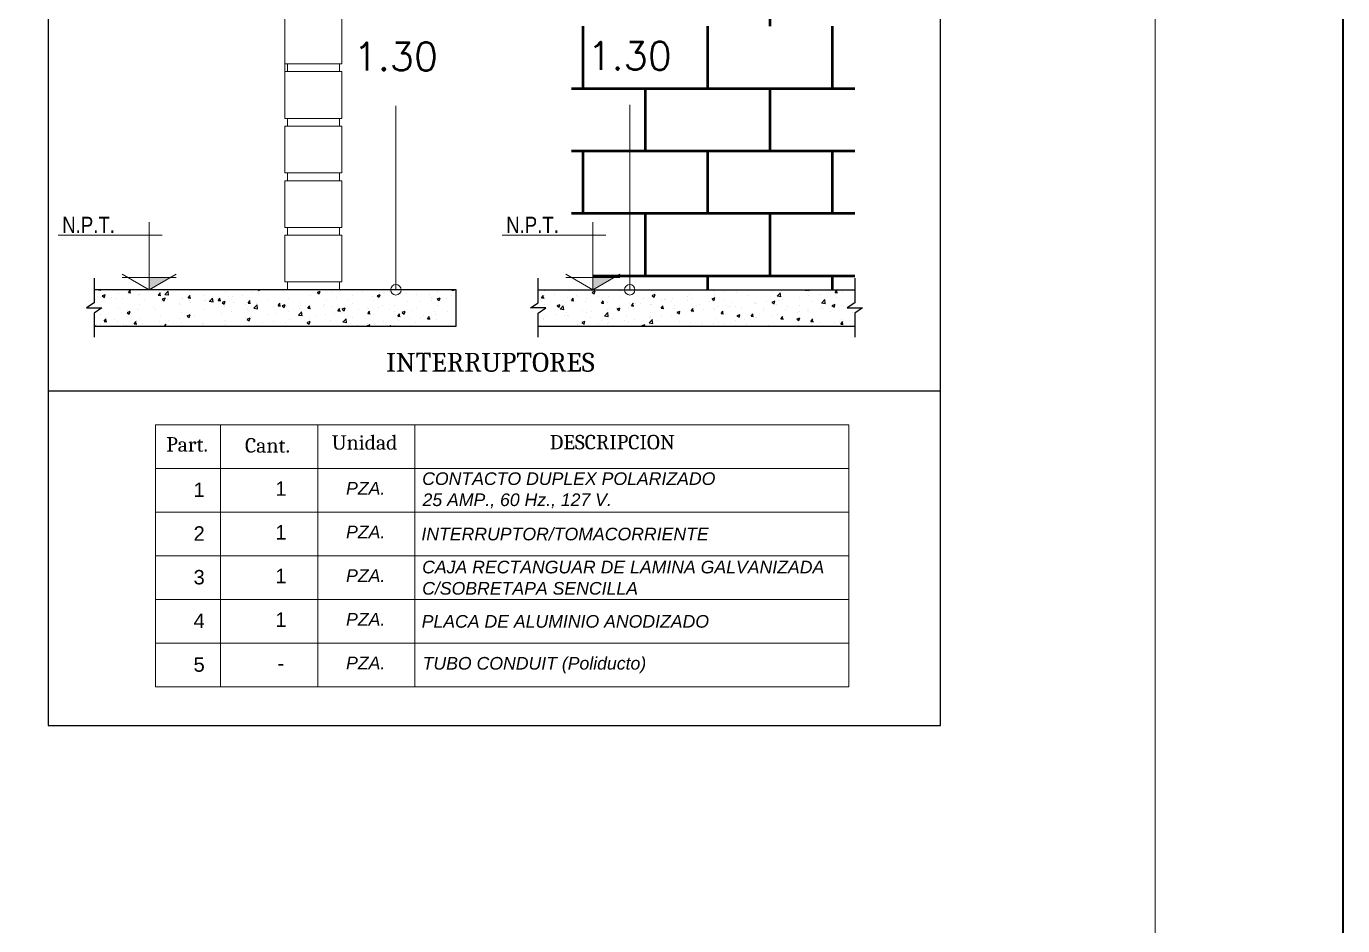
# Model space of a CAD drawing. Header units: inches. Extents: x 1693 to 10990, y 1878 to 5055.
# Drawn here: x 10699.5 to 10782.5, y 4448.2 to 4504.9 of the extents above; entities that cross this region are included whole.
import ezdxf
from ezdxf.enums import TextEntityAlignment as Align

# ---------------------------------------------------------------- set-up
doc = ezdxf.new("R2010")
doc.units = ezdxf.units.IN
doc.header["$PDMODE"] = 1
for name, color, linetype, lineweight in [('00 IE CKTO ILUMINACION', 3, 'Continuous', 50), ('00 LEYENDA', 3, 'Continuous', 9), ('20TEXTOS', 4, 'Continuous', 5), ('DETALLE2', 1, 'Continuous', 5), ('IE-DIAGRAMA', 1, 'Continuous', 0), ('MUROS-05', 7, 'Continuous', 40)]:
    doc.layers.add(name, color=color, linetype=linetype, lineweight=lineweight)
doc.layers.add('DETALLE', color=3, linetype='Continuous')
doc.styles.add('Arial cursiva', font='ariali.ttf')
doc.styles.add('Arial Narrow', font='ARIALN.TTF')
doc.styles.add('MtXpl_Cambria', font='Cambria.ttf')
doc.styles.add('Romans', font='romans.shx')
doc.styles.get("Standard").update_dxf_attribs({"font": 'arial.ttf'})

# ---------------------------------------------------------------- blocks, each defined once
blk = doc.blocks.new('_Origin')
at = {"color": 0, "linetype": 'ByBlock', "lineweight": -2}
blk.add_line((0, 0), (-1, 0), dxfattribs=at)
blk.add_circle((0, 0), 0.5, dxfattribs=at)

msp = doc.modelspace()

# ---------------------------------------------------------------- linework, layer by layer
at = {"color": 146, "linetype": 'Continuous', "true_color": 0x105689}
for p, q in [((10704.09, 4488.295), (10704.099, 4488.305)), ((10704.09, 4488.293), (10704.248, 4488.28)), ((10704.216, 4488.274), (10704.21, 4488.305)), ((10704.342, 4487.94), (10704.526, 4488.01)), ((10704.463, 4487.828), (10704.516, 4487.986)), ((10705.356, 4488.051), (10705.356, 4488.051)), ((10705.977, 4488.13), (10706.103, 4488.281)), ((10705.977, 4488.128), (10706.134, 4488.115)), ((10706.102, 4488.109), (10706.072, 4488.273)), ((10706.587, 4488.031), (10706.587, 4488.031)), ((10706.69, 4488.009), (10706.69, 4488.009)), ((10706.722, 4488.248), (10706.722, 4488.248)), ((10707.245, 4488.118), (10707.245, 4488.118)), ((10707.863, 4487.965), (10707.99, 4488.116)), ((10707.863, 4487.963), (10708.02, 4487.949)), ((10707.988, 4487.944), (10707.958, 4488.108)), ((10708.223, 4488.273), (10708.223, 4488.273)), ((10708.241, 4488.249), (10708.241, 4488.249)), ((10708.271, 4488.016), (10708.505, 4487.98)), ((10708.275, 4488.007), (10708.48, 4488.221)), ((10708.503, 4487.97), (10708.474, 4488.22)), ((10712.085, 4488.109), (10712.085, 4488.109)), ((10713.183, 4487.953), (10713.183, 4487.953)), ((10713.413, 4488.277), (10713.413, 4488.277)), ((10713.828, 4488.142), (10713.828, 4488.142)), ((10714.156, 4488.305), (10714.23, 4488.255)), ((10714.179, 4488.084), (10714.179, 4488.084)), ((10714.231, 4488.255), (10714.248, 4488.305)), ((10715.84, 4488.303), (10715.84, 4488.303)), ((10717.425, 4487.952), (10717.425, 4487.952)), ((10717.879, 4488.132), (10718.01, 4488.044)), ((10717.89, 4488.156), (10718.074, 4488.227)), ((10717.919, 4488.291), (10717.919, 4488.291)), ((10718.01, 4488.044), (10718.064, 4488.203)), ((10718.791, 4488.15), (10718.791, 4488.15)), ((10719.322, 4488.232), (10719.322, 4488.232)), ((10720.726, 4488.173), (10720.726, 4488.173)), ((10721.669, 4487.946), (10721.853, 4488.016)), ((10721.779, 4488.139), (10721.779, 4488.139)), ((10721.79, 4487.833), (10721.843, 4487.992)), ((10722.13, 4488.113), (10722.13, 4488.113)), ((10722.437, 4488.225), (10722.437, 4488.225)), ((10722.922, 4488.153), (10722.922, 4488.153)), ((10723.534, 4488.054), (10723.534, 4488.054)), ((10724.154, 4488.01), (10724.154, 4488.01)), ((10724.938, 4487.995), (10724.938, 4487.995)), ((10725.482, 4488.178), (10725.482, 4488.178)), ((10725.787, 4488.289), (10725.787, 4488.289)), ((10726.36, 4488.291), (10726.518, 4488.277)), ((10726.361, 4488.292), (10726.371, 4488.305)), ((10726.486, 4488.271), (10726.48, 4488.305)), ((10726.619, 4488.102), (10726.619, 4488.102)), ((10732.211, 4488.236), (10732.211, 4488.236)), ((10732.225, 4487.971), (10732.225, 4487.971)), ((10732.806, 4487.992), (10732.806, 4487.992)), ((10733.758, 4488.234), (10733.758, 4488.234)), ((10735.206, 4488.138), (10735.337, 4488.05)), ((10735.217, 4488.162), (10735.401, 4488.233)), ((10735.31, 4488.028), (10735.31, 4488.028)), ((10735.337, 4488.05), (10735.391, 4488.209)), ((10736.971, 4488.247), (10736.971, 4488.247)), ((10737.552, 4488.079), (10737.552, 4488.079)), ((10738.917, 4488.277), (10738.917, 4488.277)), ((10738.996, 4487.951), (10739.18, 4488.022)), ((10739.117, 4487.839), (10739.17, 4487.998)), ((10741.318, 4487.982), (10741.318, 4487.982)), ((10742.852, 4488.245), (10742.852, 4488.245)), ((10742.909, 4488.082), (10742.909, 4488.082)), ((10743.568, 4488.169), (10743.568, 4488.169)), ((10744.28, 4488.137), (10744.28, 4488.137)), ((10744.564, 4488.3), (10744.564, 4488.3)), ((10746.549, 4488.194), (10746.549, 4488.194)), ((10746.87, 4487.907), (10747.075, 4488.121)), ((10747.098, 4487.87), (10747.069, 4488.12)), ((10748.631, 4488.29), (10748.643, 4488.305)), ((10748.631, 4488.289), (10748.788, 4488.275)), ((10748.756, 4488.269), (10748.749, 4488.305)), ((10748.827, 4488.305), (10748.884, 4488.266)), ((10748.885, 4488.266), (10748.898, 4488.305)), ((10749.506, 4488.005), (10749.506, 4488.005)), ((10749.621, 4487.981), (10749.621, 4487.981)), ((10750.502, 4488.136), (10750.502, 4488.136)), ((10750.517, 4488.125), (10750.644, 4488.276)), ((10750.517, 4488.124), (10750.674, 4488.11)), ((10750.642, 4488.104), (10750.612, 4488.269)), ((10750.987, 4488.178), (10750.987, 4488.178)), ((10703.93, 4487.681), (10703.93, 4487.681)), ((10704.028, 4487.883), (10704.028, 4487.883)), ((10704.206, 4487.842), (10704.206, 4487.842)), ((10704.331, 4487.916), (10704.462, 4487.828)), ((10704.926, 4487.812), (10704.926, 4487.812)), ((10705.156, 4487.746), (10705.156, 4487.746)), ((10705.324, 4487.176), (10705.324, 4487.176)), ((10705.61, 4487.782), (10705.61, 4487.782)), ((10706.69, 4487.373), (10706.69, 4487.373)), ((10707.014, 4487.723), (10707.014, 4487.723)), ((10707.549, 4487.211), (10707.549, 4487.211)), ((10708.04, 4487.558), (10708.04, 4487.558)), ((10708.111, 4487.705), (10708.241, 4487.617)), ((10708.121, 4487.729), (10708.306, 4487.8)), ((10708.242, 4487.617), (10708.295, 4487.776)), ((10708.418, 4487.664), (10708.418, 4487.664)), ((10709.21, 4487.43), (10709.21, 4487.43)), ((10709.228, 4487.352), (10709.228, 4487.352)), ((10709.369, 4487.726), (10709.369, 4487.726)), ((10709.749, 4487.799), (10709.876, 4487.951)), ((10709.749, 4487.798), (10709.906, 4487.784)), ((10709.822, 4487.604), (10709.822, 4487.604)), ((10709.875, 4487.779), (10709.844, 4487.943)), ((10709.868, 4487.517), (10709.868, 4487.517)), ((10710.734, 4487.924), (10710.734, 4487.924)), ((10710.761, 4487.616), (10710.761, 4487.616)), ((10710.864, 4487.648), (10710.864, 4487.648)), ((10711.077, 4487.581), (10711.311, 4487.545)), ((10711.082, 4487.572), (10711.286, 4487.786)), ((10711.226, 4487.545), (10711.226, 4487.545)), ((10711.31, 4487.535), (10711.281, 4487.785)), ((10711.635, 4487.634), (10711.762, 4487.786)), ((10711.635, 4487.633), (10711.793, 4487.619)), ((10711.761, 4487.614), (10711.731, 4487.778)), ((10711.89, 4487.495), (10712.021, 4487.407)), ((10711.901, 4487.519), (10712.085, 4487.589)), ((10712.021, 4487.406), (10712.075, 4487.565)), ((10712.053, 4487.233), (10712.053, 4487.233)), ((10712.295, 4487.879), (10712.295, 4487.879)), ((10712.525, 4487.867), (10712.525, 4487.867)), ((10712.629, 4487.486), (10712.629, 4487.486)), ((10713.381, 4487.402), (10713.381, 4487.402)), ((10713.522, 4487.469), (10713.648, 4487.621)), ((10713.522, 4487.468), (10713.679, 4487.454)), ((10713.647, 4487.449), (10713.617, 4487.613)), ((10713.884, 4487.146), (10714.118, 4487.109)), ((10713.888, 4487.137), (10714.093, 4487.35)), ((10714.033, 4487.427), (10714.033, 4487.427)), ((10714.116, 4487.1), (10714.087, 4487.35)), ((10714.747, 4487.599), (10714.747, 4487.599)), ((10715.148, 4487.266), (10715.148, 4487.266)), ((10715.408, 4487.304), (10715.535, 4487.456)), ((10715.408, 4487.303), (10715.565, 4487.289)), ((10715.437, 4487.367), (10715.437, 4487.367)), ((10715.533, 4487.284), (10715.503, 4487.448)), ((10715.669, 4487.284), (10715.8, 4487.196)), ((10715.68, 4487.308), (10715.864, 4487.379)), ((10715.801, 4487.196), (10715.854, 4487.355)), ((10715.807, 4487.352), (10715.807, 4487.352)), ((10716.097, 4487.784), (10716.097, 4487.784)), ((10716.803, 4487.484), (10716.803, 4487.484)), ((10716.841, 4487.308), (10716.841, 4487.308)), ((10717.294, 4487.139), (10717.421, 4487.29)), ((10717.294, 4487.138), (10717.451, 4487.124)), ((10717.42, 4487.118), (10717.389, 4487.283)), ((10718.245, 4487.249), (10718.245, 4487.249)), ((10718.321, 4487.363), (10718.321, 4487.363)), ((10718.464, 4487.702), (10718.464, 4487.702)), ((10718.759, 4487.274), (10718.759, 4487.274)), ((10719.122, 4487.789), (10719.122, 4487.789)), ((10719.18, 4486.974), (10719.307, 4487.125)), ((10719.459, 4487.097), (10719.644, 4487.168)), ((10719.58, 4486.985), (10719.633, 4487.144)), ((10719.649, 4487.189), (10719.649, 4487.189)), ((10719.855, 4487.626), (10719.855, 4487.626)), ((10720.11, 4487.459), (10720.11, 4487.459)), ((10720.118, 4487.92), (10720.118, 4487.92)), ((10721.052, 4487.13), (10721.052, 4487.13)), ((10721.388, 4487.889), (10721.388, 4487.889)), ((10721.438, 4487.628), (10721.438, 4487.628)), ((10721.658, 4487.922), (10721.789, 4487.833)), ((10721.745, 4487.188), (10721.745, 4487.188)), ((10722.018, 4487.312), (10722.018, 4487.312)), ((10722.741, 4487.319), (10722.741, 4487.319)), ((10722.804, 4487.825), (10722.804, 4487.825)), ((10723.552, 4487.575), (10723.552, 4487.575)), ((10724.122, 4487.134), (10724.122, 4487.134)), ((10724.402, 4487.538), (10724.402, 4487.538)), ((10725.06, 4487.625), (10725.06, 4487.625)), ((10725.086, 4487.838), (10725.086, 4487.838)), ((10725.438, 4487.711), (10725.568, 4487.623)), ((10725.448, 4487.735), (10725.633, 4487.806)), ((10725.45, 4487.303), (10725.45, 4487.303)), ((10725.569, 4487.623), (10725.622, 4487.782)), ((10726.056, 4487.756), (10726.056, 4487.756)), ((10726.342, 4487.936), (10726.342, 4487.936)), ((10731.957, 4487.698), (10731.957, 4487.698)), ((10731.995, 4487.591), (10731.995, 4487.591)), ((10732.019, 4487.797), (10732.146, 4487.948)), ((10732.019, 4487.796), (10732.176, 4487.782)), ((10732.145, 4487.776), (10732.114, 4487.941)), ((10732.179, 4487.36), (10732.179, 4487.36)), ((10732.996, 4487.29), (10733.127, 4487.202)), ((10733.007, 4487.314), (10733.191, 4487.384)), ((10733.128, 4487.201), (10733.181, 4487.36)), ((10733.186, 4487.087), (10733.391, 4487.3)), ((10733.361, 4487.639), (10733.361, 4487.639)), ((10733.414, 4487.05), (10733.385, 4487.3)), ((10733.507, 4487.529), (10733.507, 4487.529)), ((10733.656, 4487.81), (10733.656, 4487.81)), ((10733.905, 4487.631), (10734.063, 4487.617)), ((10733.906, 4487.632), (10734.032, 4487.783)), ((10734.031, 4487.611), (10734.001, 4487.776)), ((10734.21, 4487.933), (10734.21, 4487.933)), ((10734.314, 4487.897), (10734.314, 4487.897)), ((10734.765, 4487.58), (10734.765, 4487.58)), ((10734.873, 4487.726), (10734.873, 4487.726)), ((10735.614, 4487.874), (10735.614, 4487.874)), ((10735.792, 4487.467), (10735.919, 4487.618)), ((10735.792, 4487.466), (10735.949, 4487.452)), ((10735.917, 4487.446), (10735.887, 4487.611)), ((10736.168, 4487.52), (10736.168, 4487.52)), ((10736.223, 4487.911), (10736.223, 4487.911)), ((10736.279, 4487.209), (10736.279, 4487.209)), ((10736.717, 4487.192), (10736.717, 4487.192)), ((10736.786, 4487.103), (10736.971, 4487.174)), ((10736.907, 4486.991), (10736.96, 4487.15)), ((10736.937, 4487.296), (10736.937, 4487.296)), ((10737.018, 4487.814), (10737.018, 4487.814)), ((10737.52, 4487.204), (10737.52, 4487.204)), ((10737.572, 4487.461), (10737.572, 4487.461)), ((10737.678, 4487.302), (10737.805, 4487.453)), ((10737.678, 4487.301), (10737.835, 4487.287)), ((10737.803, 4487.281), (10737.773, 4487.446)), ((10737.933, 4487.427), (10737.933, 4487.427)), ((10738.251, 4487.455), (10738.251, 4487.455)), ((10738.422, 4487.755), (10738.422, 4487.755)), ((10738.886, 4487.401), (10738.886, 4487.401)), ((10738.976, 4487.402), (10738.976, 4487.402)), ((10738.985, 4487.927), (10739.116, 4487.839)), ((10739.564, 4487.137), (10739.691, 4487.288)), ((10739.564, 4487.136), (10739.721, 4487.122)), ((10739.594, 4487.646), (10739.594, 4487.646)), ((10739.69, 4487.116), (10739.659, 4487.281)), ((10739.784, 4487.718), (10739.784, 4487.718)), ((10739.825, 4487.696), (10739.825, 4487.696)), ((10740.236, 4487.586), (10740.236, 4487.586)), ((10740.253, 4487.732), (10740.253, 4487.732)), ((10740.38, 4487.342), (10740.38, 4487.342)), ((10740.414, 4487.141), (10740.414, 4487.141)), ((10741.229, 4487.636), (10741.229, 4487.636)), ((10741.249, 4487.864), (10741.249, 4487.864)), ((10741.451, 4486.972), (10741.577, 4487.123)), ((10741.564, 4487.755), (10741.564, 4487.755)), ((10741.784, 4487.283), (10741.784, 4487.283)), ((10741.948, 4487.404), (10741.948, 4487.404)), ((10742.633, 4487.577), (10742.633, 4487.577)), ((10742.765, 4487.717), (10742.895, 4487.629)), ((10742.775, 4487.741), (10742.96, 4487.811)), ((10742.876, 4487.132), (10742.876, 4487.132)), ((10742.896, 4487.628), (10742.949, 4487.787)), ((10742.93, 4487.952), (10742.93, 4487.952)), ((10743.188, 4487.224), (10743.188, 4487.224)), ((10743.482, 4487.667), (10743.482, 4487.667)), ((10743.872, 4487.263), (10743.872, 4487.263)), ((10744.037, 4487.518), (10744.037, 4487.518)), ((10744.248, 4487.262), (10744.248, 4487.262)), ((10744.591, 4487.164), (10744.591, 4487.164)), ((10745.015, 4487.931), (10745.015, 4487.931)), ((10745.441, 4487.458), (10745.441, 4487.458)), ((10745.533, 4487.481), (10745.533, 4487.481)), ((10745.577, 4487.43), (10745.577, 4487.43)), ((10746.191, 4487.568), (10746.191, 4487.568)), ((10746.544, 4487.506), (10746.675, 4487.418)), ((10746.555, 4487.53), (10746.739, 4487.601)), ((10746.675, 4487.418), (10746.729, 4487.577)), ((10746.845, 4487.399), (10746.845, 4487.399)), ((10746.866, 4487.916), (10747.1, 4487.88)), ((10746.942, 4487.627), (10746.942, 4487.627)), ((10747.187, 4487.699), (10747.187, 4487.699)), ((10747.553, 4487.274), (10747.553, 4487.274)), ((10748.248, 4487.34), (10748.248, 4487.34)), ((10748.293, 4487.812), (10748.293, 4487.812)), ((10748.848, 4487.918), (10748.848, 4487.918)), ((10749.087, 4487.537), (10749.087, 4487.537)), ((10749.652, 4487.28), (10749.652, 4487.28)), ((10749.673, 4487.481), (10749.907, 4487.445)), ((10749.677, 4487.472), (10749.882, 4487.686)), ((10749.905, 4487.435), (10749.876, 4487.685)), ((10750.323, 4487.296), (10750.454, 4487.207)), ((10750.334, 4487.319), (10750.518, 4487.39)), ((10750.455, 4487.207), (10750.508, 4487.366)), ((10750.621, 4487.8), (10750.621, 4487.8)), ((10750.955, 4487.302), (10750.955, 4487.302)), ((10751.056, 4487.221), (10751.056, 4487.221)), ((10751.471, 4487.317), (10751.471, 4487.317)), ((10704.234, 4486.775), (10704.234, 4486.775)), ((10704.455, 4486.316), (10704.582, 4486.468)), ((10704.455, 4486.315), (10704.612, 4486.301)), ((10704.581, 4486.296), (10704.55, 4486.46)), ((10704.627, 4486.563), (10704.627, 4486.563)), ((10705.098, 4486.439), (10705.098, 4486.439)), ((10705.292, 4486.3), (10705.292, 4486.3)), ((10705.895, 4486.994), (10705.895, 4486.994)), ((10705.901, 4486.857), (10706.032, 4486.769)), ((10705.912, 4486.881), (10706.096, 4486.952)), ((10706.033, 4486.769), (10706.086, 4486.928)), ((10706.16, 4486.826), (10706.16, 4486.826)), ((10706.342, 4486.151), (10706.468, 4486.303)), ((10706.467, 4486.131), (10706.437, 4486.295)), ((10706.502, 4486.379), (10706.502, 4486.379)), ((10706.553, 4487.08), (10706.553, 4487.08)), ((10706.658, 4486.497), (10706.658, 4486.497)), ((10707.694, 4487.089), (10707.694, 4487.089)), ((10707.906, 4486.32), (10707.906, 4486.32)), ((10708.008, 4486.683), (10708.008, 4486.683)), ((10708.518, 4486.393), (10708.518, 4486.393)), ((10709.176, 4486.48), (10709.176, 4486.48)), ((10709.337, 4486.851), (10709.337, 4486.851)), ((10709.68, 4486.647), (10709.811, 4486.558)), ((10709.691, 4486.67), (10709.875, 4486.741)), ((10709.812, 4486.558), (10709.865, 4486.717)), ((10710.172, 4486.611), (10710.172, 4486.611)), ((10710.702, 4487.048), (10710.702, 4487.048)), ((10711.833, 4486.829), (10711.833, 4486.829)), ((10712.021, 4486.358), (10712.021, 4486.358)), ((10712.186, 4486.31), (10712.186, 4486.31)), ((10712.492, 4486.916), (10712.492, 4486.916)), ((10713.349, 4486.526), (10713.349, 4486.526)), ((10713.46, 4486.436), (10713.59, 4486.348)), ((10713.47, 4486.46), (10713.655, 4486.53)), ((10713.488, 4487.047), (10713.488, 4487.047)), ((10713.591, 4486.348), (10713.645, 4486.506)), ((10713.72, 4486.573), (10713.72, 4486.573)), ((10714.715, 4486.723), (10714.715, 4486.723)), ((10715.115, 4486.315), (10715.115, 4486.315)), ((10715.254, 4486.836), (10715.254, 4486.836)), ((10716.065, 4486.909), (10716.065, 4486.909)), ((10716.111, 4486.446), (10716.111, 4486.446)), ((10716.691, 4486.71), (10716.924, 4486.674)), ((10716.695, 4486.701), (10716.9, 4486.915)), ((10716.787, 4487.1), (10716.787, 4487.1)), ((10716.923, 4486.665), (10716.894, 4486.914)), ((10717.25, 4486.249), (10717.434, 4486.32)), ((10717.371, 4486.137), (10717.424, 4486.296)), ((10717.393, 4487.077), (10717.393, 4487.077)), ((10717.417, 4486.522), (10717.417, 4486.522)), ((10717.772, 4486.665), (10717.772, 4486.665)), ((10718.43, 4486.752), (10718.43, 4486.752)), ((10718.727, 4486.399), (10718.727, 4486.399)), ((10718.951, 4486.785), (10718.951, 4486.785)), ((10719.18, 4486.973), (10719.338, 4486.959)), ((10719.306, 4486.953), (10719.276, 4487.118)), ((10719.426, 4486.883), (10719.426, 4486.883)), ((10719.449, 4487.074), (10719.579, 4486.985)), ((10719.501, 4486.266), (10719.706, 4486.48)), ((10719.73, 4486.229), (10719.701, 4486.479)), ((10720.078, 4486.584), (10720.078, 4486.584)), ((10720.485, 4487.049), (10720.485, 4487.049)), ((10721.067, 4486.809), (10721.193, 4486.96)), ((10721.067, 4486.808), (10721.224, 4486.794)), ((10721.087, 4487.102), (10721.087, 4487.102)), ((10721.192, 4486.788), (10721.162, 4486.953)), ((10721.406, 4486.752), (10721.406, 4486.752)), ((10722.456, 4487.071), (10722.456, 4487.071)), ((10722.772, 4486.949), (10722.772, 4486.949)), ((10722.953, 4486.644), (10723.08, 4486.795)), ((10722.953, 4486.643), (10723.11, 4486.629)), ((10723.023, 4486.392), (10723.023, 4486.392)), ((10723.078, 4486.623), (10723.048, 4486.788)), ((10723.228, 4486.863), (10723.359, 4486.775)), ((10723.239, 4486.887), (10723.423, 4486.957)), ((10723.36, 4486.775), (10723.413, 4486.933)), ((10723.71, 4486.501), (10723.71, 4486.501)), ((10723.86, 4487.011), (10723.86, 4487.011)), ((10724.369, 4486.587), (10724.369, 4486.587)), ((10724.556, 4486.655), (10724.556, 4486.655)), ((10724.839, 4486.479), (10724.966, 4486.63)), ((10724.839, 4486.478), (10724.996, 4486.464)), ((10724.965, 4486.458), (10724.934, 4486.623)), ((10725.264, 4486.952), (10725.264, 4486.952)), ((10725.365, 4486.719), (10725.365, 4486.719)), ((10725.418, 4486.427), (10725.418, 4486.427)), ((10726.09, 4486.918), (10726.09, 4486.918)), ((10732.116, 4486.402), (10732.116, 4486.402)), ((10732.147, 4486.485), (10732.147, 4486.485)), ((10732.283, 4486.655), (10732.283, 4486.655)), ((10732.964, 4486.773), (10732.964, 4486.773)), ((10733.182, 4487.096), (10733.416, 4487.059)), ((10733.475, 4486.653), (10733.475, 4486.653)), ((10733.622, 4486.86), (10733.622, 4486.86)), ((10733.65, 4486.665), (10733.65, 4486.665)), ((10733.687, 4486.596), (10733.687, 4486.596)), ((10734.577, 4486.255), (10734.761, 4486.326)), ((10734.618, 4486.991), (10734.618, 4486.991)), ((10734.698, 4486.143), (10734.751, 4486.302)), ((10734.841, 4486.851), (10734.841, 4486.851)), ((10735.091, 4486.537), (10735.091, 4486.537)), ((10735.183, 4486.928), (10735.183, 4486.928)), ((10735.813, 4486.351), (10735.813, 4486.351)), ((10735.988, 4486.66), (10736.222, 4486.624)), ((10735.992, 4486.651), (10736.197, 4486.865)), ((10736.191, 4487.036), (10736.191, 4487.036)), ((10736.221, 4486.615), (10736.192, 4486.864)), ((10736.495, 4486.478), (10736.495, 4486.478)), ((10736.776, 4487.079), (10736.906, 4486.991)), ((10737.242, 4486.39), (10737.242, 4486.39)), ((10737.347, 4486.614), (10737.347, 4486.614)), ((10737.488, 4486.329), (10737.488, 4486.329)), ((10737.898, 4486.418), (10737.898, 4486.418)), ((10738.799, 4486.216), (10739.004, 4486.43)), ((10738.854, 4486.526), (10738.854, 4486.526)), ((10738.881, 4486.878), (10738.881, 4486.878)), ((10738.902, 4486.609), (10738.902, 4486.609)), ((10739.027, 4486.179), (10738.998, 4486.429)), ((10739.302, 4486.359), (10739.302, 4486.359)), ((10739.561, 4486.695), (10739.561, 4486.695)), ((10740.204, 4486.711), (10740.204, 4486.711)), ((10740.555, 4486.869), (10740.686, 4486.78)), ((10740.557, 4486.826), (10740.557, 4486.826)), ((10740.566, 4486.892), (10740.75, 4486.963)), ((10740.686, 4486.78), (10740.74, 4486.939)), ((10740.706, 4486.3), (10740.706, 4486.3)), ((10741.45, 4486.971), (10741.608, 4486.957)), ((10741.532, 4486.879), (10741.532, 4486.879)), ((10741.576, 4486.951), (10741.546, 4487.116)), ((10742.218, 4487.045), (10742.218, 4487.045)), ((10742.898, 4487.076), (10742.898, 4487.076)), ((10742.952, 4486.484), (10742.952, 4486.484)), ((10743.337, 4486.807), (10743.464, 4486.958)), ((10743.337, 4486.806), (10743.494, 4486.792)), ((10743.462, 4486.786), (10743.432, 4486.951)), ((10744.216, 4486.386), (10744.216, 4486.386)), ((10744.334, 4486.658), (10744.465, 4486.57)), ((10744.345, 4486.682), (10744.529, 4486.753)), ((10744.466, 4486.57), (10744.519, 4486.729)), ((10744.486, 4486.747), (10744.486, 4486.747)), ((10744.841, 4486.444), (10744.841, 4486.444)), ((10745.223, 4486.642), (10745.35, 4486.793)), ((10745.223, 4486.641), (10745.38, 4486.627)), ((10745.348, 4486.621), (10745.318, 4486.786)), ((10745.499, 4486.531), (10745.499, 4486.531)), ((10745.545, 4486.555), (10745.545, 4486.555)), ((10745.995, 4487.105), (10745.995, 4487.105)), ((10746.02, 4487.01), (10746.02, 4487.01)), ((10746.495, 4486.662), (10746.495, 4486.662)), ((10746.91, 4486.752), (10746.91, 4486.752)), ((10747.109, 4486.477), (10747.236, 4486.628)), ((10747.109, 4486.476), (10747.266, 4486.462)), ((10747.235, 4486.456), (10747.204, 4486.621)), ((10747.399, 4487.046), (10747.399, 4487.046)), ((10748.114, 4486.447), (10748.244, 4486.359)), ((10748.124, 4486.471), (10748.309, 4486.542)), ((10748.156, 4486.881), (10748.156, 4486.881)), ((10748.245, 4486.359), (10748.299, 4486.518)), ((10748.261, 4486.937), (10748.261, 4486.937)), ((10748.803, 4486.987), (10748.803, 4486.987)), ((10748.815, 4486.967), (10748.815, 4486.967)), ((10748.995, 4486.311), (10749.153, 4486.297)), ((10748.996, 4486.312), (10749.122, 4486.463)), ((10749.121, 4486.291), (10749.091, 4486.456)), ((10749.589, 4487.105), (10749.589, 4487.105)), ((10749.81, 4487.098), (10749.81, 4487.098)), ((10750.207, 4486.927), (10750.207, 4486.927)), ((10750.882, 4486.147), (10751.009, 4486.298)), ((10750.923, 4486.427), (10750.923, 4486.427)), ((10751.438, 4486.367), (10751.438, 4486.367)), ((10751.611, 4486.868), (10751.611, 4486.868)), ((10703.82, 4486.078), (10703.886, 4486.103)), ((10703.854, 4486.012), (10703.876, 4486.08)), ((10703.964, 4486.132), (10703.964, 4486.132)), ((10704.249, 4486.145), (10704.249, 4486.145)), ((10705.653, 4486.085), (10705.653, 4486.085)), ((10705.861, 4486.043), (10705.861, 4486.043)), ((10706.341, 4486.15), (10706.499, 4486.136)), ((10706.857, 4486.174), (10706.857, 4486.174)), ((10707.056, 4486.026), (10707.056, 4486.026)), ((10708.249, 4486.012), (10708.355, 4486.138)), ((10708.345, 4486.012), (10708.323, 4486.13)), ((10709.31, 4486.261), (10709.31, 4486.261)), ((10710.653, 4486.047), (10710.653, 4486.047)), ((10710.67, 4486.173), (10710.67, 4486.173)), ((10710.713, 4486.201), (10710.713, 4486.201)), ((10712.117, 4486.142), (10712.117, 4486.142)), ((10713.521, 4486.083), (10713.521, 4486.083)), ((10714.457, 4486.229), (10714.457, 4486.229)), ((10714.925, 4486.023), (10714.925, 4486.023)), ((10715.884, 4486.259), (10715.884, 4486.259)), ((10716.033, 4486.033), (10716.033, 4486.033)), ((10717.239, 4486.225), (10717.37, 4486.137)), ((10717.361, 4486.201), (10717.361, 4486.201)), ((10719.497, 4486.275), (10719.731, 4486.239)), ((10720.395, 4486.064), (10720.395, 4486.064)), ((10721.018, 4486.015), (10721.022, 4486.012)), ((10721.029, 4486.039), (10721.213, 4486.109)), ((10721.053, 4486.151), (10721.053, 4486.151)), ((10721.179, 4486.012), (10721.203, 4486.085)), ((10721.489, 4486.128), (10721.489, 4486.128)), ((10722.049, 4486.282), (10722.049, 4486.282)), ((10722.482, 4486.012), (10722.513, 4486.044)), ((10722.511, 4486.012), (10722.507, 4486.044)), ((10722.74, 4486.074), (10722.74, 4486.074)), ((10724.09, 4486.259), (10724.09, 4486.259)), ((10734.28, 4486.088), (10734.28, 4486.088)), ((10734.566, 4486.231), (10734.697, 4486.143)), ((10735.587, 4486.172), (10735.587, 4486.172)), ((10736.159, 4486.16), (10736.159, 4486.16)), ((10736.246, 4486.259), (10736.246, 4486.259)), ((10738.345, 4486.02), (10738.358, 4486.012)), ((10738.356, 4486.044), (10738.54, 4486.115)), ((10738.504, 4486.012), (10738.53, 4486.091)), ((10738.795, 4486.225), (10739.029, 4486.189)), ((10741.419, 4486.221), (10741.419, 4486.221)), ((10742.11, 4486.24), (10742.11, 4486.24)), ((10742.184, 4486.094), (10742.184, 4486.094)), ((10742.866, 4486.201), (10742.866, 4486.201)), ((10743.18, 4486.226), (10743.18, 4486.226)), ((10743.514, 4486.181), (10743.514, 4486.181)), ((10744.918, 4486.122), (10744.918, 4486.122)), ((10746.321, 4486.062), (10746.321, 4486.062)), ((10748.229, 4486.061), (10748.229, 4486.061)), ((10749.119, 4486.061), (10749.119, 4486.061)), ((10749.557, 4486.23), (10749.557, 4486.23)), ((10750.512, 4486.231), (10750.512, 4486.231)), ((10750.78, 4486.28), (10750.78, 4486.28)), ((10750.882, 4486.146), (10751.039, 4486.132)), ((10751.007, 4486.126), (10750.977, 4486.291))]:
    msp.add_line(p, q, dxfattribs=at)
at = {"layer": '00 IE CKTO ILUMINACION', "color": 240, "linetype": 'Continuous', "true_color": 0xed1f24}
for p, q in [((10746.436, 4504.92, 0), (10746.436, 4508.851, 0)), ((10734.642, 4500.988, 0), (10734.642, 4504.92, 0)), ((10742.505, 4500.988, 0), (10742.505, 4504.92, 0)), ((10750.367, 4500.988, 0), (10750.367, 4504.92, 0)), ((10733.908, 4500.988, 0), (10751.764, 4500.988, 0)), ((10738.573, 4497.057, 0), (10738.573, 4500.988, 0)), ((10746.436, 4497.057, 0), (10746.436, 4500.988, 0)), ((10733.908, 4497.057, 0), (10751.764, 4497.057, 0)), ((10734.642, 4493.126, 0), (10734.642, 4497.057, 0)), ((10742.505, 4493.126, 0), (10742.505, 4497.057, 0)), ((10750.367, 4493.126, 0), (10750.367, 4497.057, 0)), ((10733.908, 4493.126, 0), (10751.764, 4493.126, 0)), ((10738.573, 4489.194, 0), (10738.573, 4493.126, 0)), ((10746.436, 4489.194, 0), (10746.436, 4493.126, 0)), ((10735.258, 4489.194, 0), (10751.764, 4489.194, 0)), ((10742.505, 4488.305, 0), (10742.505, 4489.194, 0)), ((10750.367, 4488.305, 0), (10750.367, 4489.194, 0))]:
    msp.add_line(p, q, dxfattribs=at)
at = {"layer": '00 IE CKTO ILUMINACION', "color": 6, "lineweight": 5}
for p, q in [((10722.835, 4488.968, 0), (10722.835, 4499.913, 0)), ((10737.577, 4488.968, 0), (10737.577, 4499.959, 0))]:
    msp.add_line(p, q, dxfattribs=at)
at = {"layer": '00 IE CKTO ILUMINACION', "color": 3, "lineweight": 5}
for p, q in [((10718.314, 4488.305, 0), (10723.499, 4488.305, 0)), ((10740.6, 4488.305, 0), (10736.914, 4488.305, 0))]:
    msp.add_line(p, q, dxfattribs=at)
at = {"layer": '20TEXTOS'}
for p, q in [((10707.279, 4491.744, 0), (10707.279, 4492.563, 0)), ((10707.279, 4492.563, 0), (10707.279, 4488.305, 0)), ((10735.258, 4488.305, 0), (10735.258, 4492.563, 0)), ((10735.258, 4492.563, 0), (10735.258, 4491.744, 0)), ((10701.547, 4491.744, 0), (10708.098, 4491.744, 0)), ((10708.098, 4491.744, 0), (10707.279, 4491.744, 0)), ((10736.077, 4491.744, 0), (10729.526, 4491.744, 0)), ((10735.258, 4491.744, 0), (10736.077, 4491.744, 0)), ((10707.279, 4488.305, 0), (10705.577, 4489.288, 0)), ((10705.577, 4489.085, 0), (10708.984, 4489.085, 0)), ((10707.279, 4488.305, 0), (10708.981, 4489.288, 0)), ((10735.258, 4488.305, 0), (10733.556, 4489.288, 0)), ((10733.557, 4489.085, 0), (10736.963, 4489.085, 0)), ((10736.961, 4489.288, 0), (10735.258, 4488.305, 0))]:
    msp.add_line(p, q, dxfattribs=at)
for points in [[(10707.279, 4489.085, 0), (10707.279, 4488.305, 0), (10707.279, 4489.085, 0), (10708.63, 4489.085, 0)], [(10707.279, 4488.305, 0), (10708.63, 4489.085, 0), (10707.279, 4489.085, 0), (10707.279, 4488.305, 0)], [(10735.258, 4488.305, 0), (10736.609, 4489.085, 0), (10735.258, 4489.085, 0), (10735.258, 4488.305, 0)], [(10735.258, 4489.085, 0), (10735.258, 4488.305, 0), (10735.258, 4489.085, 0), (10736.609, 4489.085, 0)]]:
    msp.add_solid(points, dxfattribs=at)
at = {"layer": 'Defpoints', "color": 0, "linetype": 'ByBlock'}
msp.add_point((10719.569, 4488.275, 0), dxfattribs=at)
at = {"layer": 'DETALLE', "ltscale": 5}
for p, q in [((10700.917, 4566.011), (10700.917, 4481.933)), ((10757.171, 4481.933), (10757.171, 4566.011)), ((10700.917, 4481.933), (10757.171, 4481.933)), ((10700.917, 4481.933), (10700.917, 4460.831)), ((10757.171, 4460.831), (10757.171, 4481.933)), ((10700.917, 4460.831), (10757.171, 4460.831))]:
    msp.add_line(p, q, dxfattribs=at)
at = {"layer": 'DETALLE'}
for p, q in [((10703.82, 4489.029, 0), (10703.82, 4487.485, 0)), ((10731.8, 4487.485, 0), (10731.8, 4489.029, 0)), ((10751.764, 4489.029, 0), (10751.764, 4487.485, 0)), ((10726.645, 4488.305, 0), (10703.82, 4488.305, 0)), ((10726.645, 4486.012, 0), (10726.645, 4488.305, 0)), ((10731.8, 4488.305, 0), (10751.764, 4488.305, 0)), ((10703.82, 4487.485, 0), (10703.338, 4487.158, 0)), ((10703.338, 4487.158, 0), (10704.303, 4487.158, 0)), ((10704.303, 4487.158, 0), (10703.82, 4486.832, 0)), ((10731.317, 4487.158, 0), (10731.8, 4487.485, 0)), ((10732.283, 4487.158, 0), (10731.317, 4487.158, 0)), ((10731.8, 4486.832, 0), (10732.283, 4487.158, 0)), ((10751.764, 4487.485, 0), (10751.281, 4487.158, 0)), ((10751.281, 4487.158, 0), (10752.247, 4487.158, 0)), ((10752.247, 4487.158, 0), (10751.764, 4486.832, 0)), ((10703.82, 4486.832, 0), (10703.82, 4485.322, 0)), ((10731.8, 4485.322, 0), (10731.8, 4486.832, 0)), ((10751.764, 4486.832, 0), (10751.764, 4485.322, 0)), ((10703.82, 4486.012, 0), (10726.645, 4486.012, 0)), ((10731.8, 4486.012, 0), (10751.764, 4486.012, 0))]:
    msp.add_line(p, q, dxfattribs=at)
at = {"layer": 'DETALLE2'}
for p, q in [((10715.835, 4505.502, 0), (10715.835, 4502.063, 0)), ((10719.439, 4502.554, 0), (10719.439, 4505.502, 0)), ((10715.835, 4502.554, 0), (10719.439, 4502.554, 0)), ((10715.835, 4502.063, 0), (10719.439, 4502.063, 0)), ((10715.835, 4502.063, 0), (10715.835, 4499.115, 0)), ((10715.999, 4502.063, 0), (10715.999, 4502.554, 0)), ((10719.275, 4502.063, 0), (10719.275, 4502.554, 0)), ((10719.439, 4502.063, 0), (10719.439, 4499.115, 0)), ((10715.835, 4499.115, 0), (10719.439, 4499.115, 0)), ((10715.999, 4498.623, 0), (10715.999, 4499.115, 0)), ((10719.275, 4498.623, 0), (10719.275, 4499.115, 0)), ((10719.439, 4498.623, 0), (10715.835, 4498.623, 0)), ((10715.835, 4498.623, 0), (10715.835, 4495.675, 0)), ((10719.439, 4495.675, 0), (10719.439, 4498.623, 0)), ((10715.835, 4495.675, 0), (10719.439, 4495.675, 0)), ((10715.835, 4495.675, 0), (10719.439, 4495.675, 0)), ((10715.999, 4495.184, 0), (10715.999, 4495.675, 0)), ((10719.275, 4495.184, 0), (10719.275, 4495.675, 0)), ((10715.835, 4492.236, 0), (10715.835, 4495.184, 0)), ((10715.835, 4495.184, 0), (10719.439, 4495.184, 0)), ((10719.439, 4495.184, 0), (10719.439, 4492.236, 0)), ((10719.439, 4492.236, 0), (10715.835, 4492.236, 0)), ((10715.999, 4491.744, 0), (10715.999, 4492.236, 0)), ((10719.275, 4491.744, 0), (10719.275, 4492.236, 0)), ((10715.835, 4491.744, 0), (10715.835, 4488.796, 0)), ((10719.439, 4491.744, 0), (10715.835, 4491.744, 0)), ((10719.439, 4488.796, 0), (10719.439, 4491.744, 0)), ((10715.835, 4488.796, 0), (10719.439, 4488.796, 0)), ((10715.999, 4488.305, 0), (10715.999, 4488.796, 0)), ((10719.275, 4488.305, 0), (10719.275, 4488.796, 0)), ((10720.352, 4488.305, 0), (10725.007, 4488.305, 0)), ((10707.68, 4463.256), (10707.68, 4479.781)), ((10751.388, 4479.781), (10707.68, 4479.781)), ((10711.774, 4463.256), (10711.774, 4479.781)), ((10717.916, 4463.256), (10717.916, 4479.781)), ((10724.036, 4479.781), (10724.036, 4463.256)), ((10751.388, 4479.781), (10751.388, 4463.256)), ((10751.388, 4477.027), (10707.68, 4477.027)), ((10751.388, 4474.273), (10707.68, 4474.273)), ((10751.388, 4471.519), (10707.68, 4471.519)), ((10751.388, 4468.765), (10707.68, 4468.765)), ((10751.388, 4466.011), (10707.68, 4466.011)), ((10751.388, 4463.256), (10707.68, 4463.256))]:
    msp.add_line(p, q, dxfattribs=at)
at = {"layer": 'IE-DIAGRAMA', "color": 4, "linetype": 'Continuous'}
msp.add_line((10770.705, 4344.233), (10770.706, 4601.182), dxfattribs=at)
at = {"layer": 'MUROS-05', "color": 4}
msp.add_lwpolyline([(10782.515, 4328.703), (10537.268, 4328.708), (10537.287, 4615.382), (10782.515, 4615.384)], close=True, dxfattribs=at)

# ---------------------------------------------------------------- block references
at = {"layer": '00 IE CKTO ILUMINACION', "color": 6, "lineweight": 5, "xscale": 0.6633237790350305, "yscale": 0.6633237790350305, "zscale": 0.6633237790350305, "rotation": 270}
for p in [(10722.835, 4488.305, 0), (10737.577, 4488.305, 0)]:
    msp.add_blockref('_Origin', p, dxfattribs=at)

# ---------------------------------------------------------------- texts
at = {"color": 4}
for tag, p in [('1', (10710.436, 4475.234, -253.04)), ('1', (10715.59, 4475.311, -253.04)), ('2', (10710.436, 4472.479, -253.04)), ('1', (10715.59, 4472.557, -253.04)), ('3', (10710.436, 4469.725, -253.04)), ('1', (10715.59, 4469.803, -253.04)), ('4', (10710.436, 4466.971, -253.04)), ('1', (10715.59, 4467.049, -253.04)), ('5', (10710.436, 4464.217, -253.04)), ('-', (10715.59, 4464.295, -253.04))]:
    msp.add_attdef(tag, text='', height=0.91, dxfattribs=at).set_placement(p, align=Align.CENTER)
at = {"layer": '00 IE CKTO ILUMINACION', "color": 3, "char_height": 1.7689, "attachment_point": 5, "style": 'Romans'}
for insert in [(10722.835, 4503.009, 0), (10737.577, 4503.055, 0)]:
    msp.add_mtext('\\A1;1.30', dxfattribs=dict(at, insert=insert))
at = {"layer": '00 LEYENDA', "style": 'MtXpl_Cambria'}
for s, height, p in [('INTERRUPTORES', 1.19463, (10722.221, 4483.134)), ('Part.', 0.9102, (10708.357, 4478.101)), ('Cant.', 0.9102, (10713.327, 4478.04, 253.04)), ('Unidad', 0.9102, (10718.797, 4478.224)), ('DESCRIPCION', 0.9102, (10732.534, 4478.241))]:
    msp.add_text(s, height=height, dxfattribs=at).set_placement(p)
at = {"layer": '00 LEYENDA', "color": 4, "style": 'Arial cursiva'}
for s, height, p in [('CONTACTO DUPLEX POLARIZADO', 0.79642, (10724.494, 4475.996, -253.04)), ('PZA.', 0.7964, (10719.697, 4475.389, -253.04)), ('25 AMP., 60 Hz., 127 V.', 0.79642, (10724.516, 4474.665, -253.04)), ('PZA.', 0.7964, (10719.697, 4472.635, -253.04)), ('INTERRUPTOR/TOMACORRIENTE', 0.79642, (10724.445, 4472.504, -253.04)), ('PZA.', 0.7964, (10719.697, 4469.881, -253.04)), ('CAJA RECTANGUAR DE LAMINA GALVANIZADA', 0.79642, (10724.494, 4470.421, -253.04)), ('C/SOBRETAPA SENCILLA', 0.79642, (10724.494, 4469.08, -253.04)), ('PZA.', 0.7964, (10719.697, 4467.127, -253.04)), ('PLACA DE ALUMINIO ANODIZADO', 0.79642, (10724.463, 4466.996, -253.04)), ('PZA.', 0.7964, (10719.697, 4464.373, -253.04)), ('TUBO CONDUIT (Poliducto)', 0.79642, (10724.523, 4464.352, -253.04))]:
    msp.add_text(s, height=height, dxfattribs=at).set_placement(p)
at = {"layer": '20TEXTOS', "color": 2, "style": 'Arial Narrow'}
msp.add_text('N.P.T.', height=1.0236, dxfattribs=at).set_placement((10729.788, 4491.887, 0))
at = {"layer": 'DETALLE', "color": 2, "style": 'Arial Narrow'}
msp.add_text('N.P.T.', height=1.0236, dxfattribs=at).set_placement((10701.808, 4491.887, 0))

doc.saveas('drawing.dxf')
